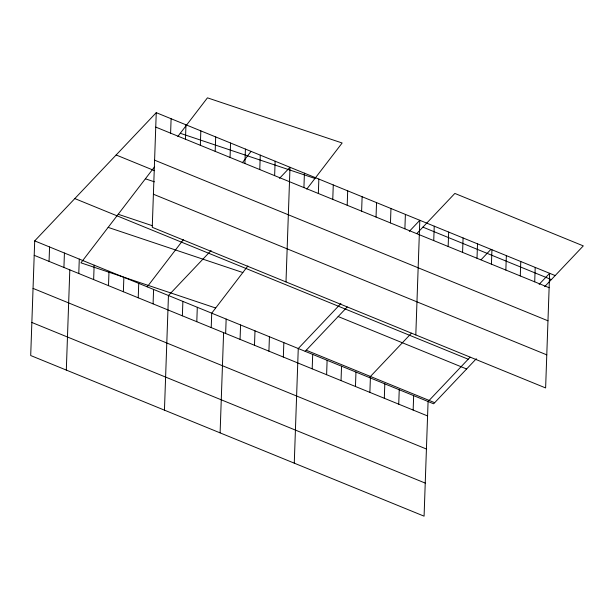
<?xml version="1.0" encoding="UTF-8"?>
<svg xmlns="http://www.w3.org/2000/svg" width="614" height="614" viewBox="0 0 614 614"><rect width="100%" height="100%" fill="white"/><g stroke="black" fill="none" stroke-linecap="round" stroke-linejoin="round"><path stroke-width="0.92" d="M555.171 275.563L156.248 112.669L34.706 240.895L30.7 355.537L424.082 516.167L428.081 401.525L470.101 357.202M49.059 261.387L49.565 246.966M63.925 267.451L64.424 253.037M66.312 370.081L69.812 269.861M78.784 273.522L79.283 259.1M93.643 279.593L94.149 265.171M108.501 285.656L109.008 271.242M123.368 291.727L123.867 277.305M138.227 297.798L138.733 283.376M156.248 112.669L152.249 227.31L545.623 387.941L549.63 273.299L539.138 284.366M153.086 303.861L153.592 289.447M170.608 133.154L171.106 118.732M164.452 410.152L168.451 295.511L211.109 250.512M185.466 139.225L185.973 124.803M182.373 315.819L182.88 301.405M200.325 145.295L200.832 130.874M196.795 321.713L197.301 307.292M215.192 151.359L215.691 136.937M211.224 327.6L211.723 313.178L247.856 265.985M220.104 432.878L223.603 332.658M230.05 157.43L230.557 143.008M225.645 333.494L226.152 319.073M244.909 163.501L245.416 149.079M240.066 339.381L240.573 324.959M259.776 169.564L260.275 155.142M254.495 345.268L254.994 330.854M274.635 175.635L275.141 161.213M268.917 351.162L269.423 336.741M283.338 357.049L283.845 342.627M285.994 281.918L290 167.284L279.508 178.352M294.267 463.163L298.266 348.522L340.923 303.523M303.922 187.592L304.421 173.171M312.188 368.83L312.695 354.408M318.344 193.479L318.85 179.058M326.61 374.717L327.116 360.303M332.765 199.373L333.272 184.952M341.039 380.611L341.537 366.19M347.194 205.26L347.693 190.839M355.46 386.498L355.966 372.076M361.615 211.147L362.122 196.733M369.881 392.392L370.388 377.971M376.037 217.041L376.543 202.62M384.31 398.279L384.809 383.857M390.466 222.928L390.964 208.507M398.732 404.166L399.238 389.752M404.887 228.822L405.394 214.401M413.153 410.06L413.659 395.639M415.808 334.929L419.815 220.288L409.323 231.355M433.737 240.596L434.236 226.182M448.159 246.49L448.665 232.069M462.58 252.377L463.086 237.956M477.009 258.271L477.508 243.85M491.43 264.158L491.937 249.737M505.852 270.045L506.358 255.631M520.281 275.939L520.779 261.518M534.702 281.826L535.208 267.405M154.498 166.908L80.956 262.838L215.644 307.998M177.83 136.469L207.448 97.833L342.144 142.993L306.777 189.12M147.214 286.838L183.386 239.66M242.307 162.794L251.057 151.382M305.173 351.338L347.225 306.977M416.86 233.504L454.844 193.433L583.3 245.892L544.664 286.654M369.398 377.564L411.449 333.202M481.092 259.73L490.947 249.338M476.334 358.737L433.63 403.789L34.706 240.895M180.263 133.292L314.959 178.451M145.38 178.797L154.421 181.828M118.195 214.263L152.548 225.775M108.141 227.38L242.829 272.539M422.9 227.134L551.357 279.585M155.749 127.09L549.123 287.72M154.59 160.162L547.972 320.792M116.138 154.981L154.605 170.692M153.4 194.231L546.782 354.861M74.816 198.583L468.19 359.213M338.161 316.54L466.617 368.991M306.217 350.233L434.674 402.692M34.2 255.317L427.582 415.947M33.049 288.388L426.423 449.018M31.851 322.465L425.233 483.095"/></g></svg>
